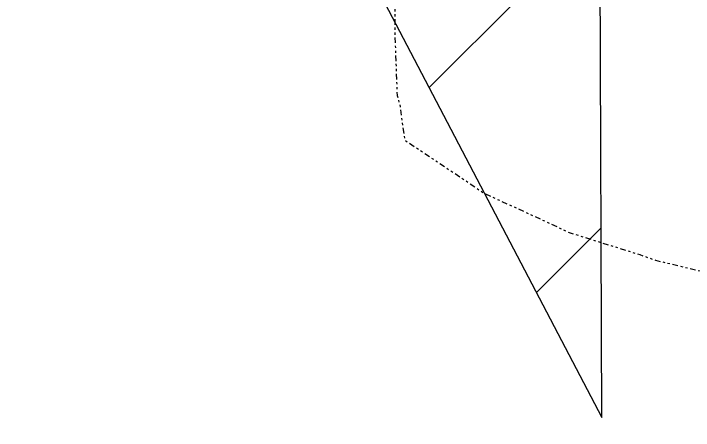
# Model space of a CAD drawing. Header units: feet. Extents: x 2175025 to 2179063, y 467811 to 470338.
# Drawn here: x 2176368.22 to 2176399, y 469854.15 to 469873.03 of the extents above; entities that cross this region are included whole.
import ezdxf

# ---------------------------------------------------------------- set-up
doc = ezdxf.new("R2010")
doc.units = ezdxf.units.FT
doc.header["$LTSCALE"] = 0.5
doc.header["$MEASUREMENT"] = 0
doc.linetypes.add('DIVIDE', pattern=[1.25, 0.5, -0.25, 0, -0.25, 0, -0.25])
doc.layers.add('EC', color=35, linetype='DIVIDE')
doc.layers.add('wetlands_formatted', color=70, linetype='CONTINUOUS')

msp = doc.modelspace()

# ---------------------------------------------------------------- hatches: boundary and pattern name
at = {"layer": 'wetlands_formatted'}
h = msp.add_hatch(dxfattribs=at)
h.set_pattern_fill('ANSI31', color=5, scale=80, style=0)
h.paths.add_polyline_path([(2176421.284, 470047.778), (2176449.3, 470073.028), (2176475.814, 470056.275), (2176486.278, 470042.214), (2176485.605, 470049.28), (2176485.082, 470054.276), (2176479.586, 470060.508), (2176471.739, 470066.477), (2176464.452, 470070.385), (2176452.501, 470076.699), (2176445.204, 470079.727), (2176438.749, 470079.809), (2176414.563, 470070.14), (2176408.022, 470063.474), (2176403.513, 470055.021), (2176393.666, 470042.235), (2176387.994, 470034.678), (2176384.417, 470030.321), (2176379.562, 470017.765), (2176373.741, 469998.472), (2176373.561, 469984.388), (2176374.202, 469965.599), (2176372.147, 469942.443), (2176368.899, 469917.835), (2176368.372, 469905.344), (2176394.862, 469854.737), (2176394.625, 469915.357), (2176397.055, 469971.372), (2176406.293, 470019.275)])

# ---------------------------------------------------------------- linework, layer by layer
at = {"layer": 'EC', "color": 43, "elevation": 440, "flags": 128}
msp.add_lwpolyline([(2176314.308, 469947.576), (2176315.347, 469949.962), (2176316.661, 469952.561), (2176317.603, 469954.188), (2176319.319, 469956.639), (2176320.78, 469958.086), (2176321.531, 469958.678), (2176321.827, 469958.604), (2176323.264, 469958.529), (2176324.794, 469956.524), (2176329.778, 469950.754), (2176331.816, 469948.408), (2176336.417, 469943.555), (2176339.982, 469939.802), (2176343.128, 469936.683), (2176348.959, 469930.848), (2176349.873, 469929.967), (2176352.307, 469927.574), (2176356.618, 469923.253), (2176357.957, 469921.885), (2176363.339, 469916.424), (2176366.545, 469913.097), (2176370.006, 469909.353), (2176374.288, 469904.672), (2176376.096, 469902.421), (2176378.97, 469899.091), (2176381.307, 469896.2), (2176381.806, 469895.534), (2176382.705, 469893.731), (2176383.792, 469891.45), (2176383.912, 469891.014), (2176384.276, 469889.83), (2176384.416, 469888.937), (2176384.621, 469887.682), (2176384.646, 469887.5), (2176384.687, 469887.184), (2176384.826, 469885.579), (2176384.947, 469884.375), (2176385.018, 469883.771), (2176385.14, 469882.848), (2176385.223, 469882.09), (2176385.281, 469881.588), (2176385.429, 469880.421), (2176385.537, 469878.506), (2176385.569, 469878.112), (2176385.503, 469875.147), (2176385.492, 469874.229), (2176385.488, 469872.059), (2176385.56, 469870.024), (2176385.588, 469869.324), (2176385.724, 469868.823), (2176385.925, 469867.307), (2176388.84, 469865.36), (2176389.516, 469864.897), (2176392.829, 469863.378), (2176393.319, 469863.134), (2176396.574, 469862.111), (2176397.283, 469861.857), (2176400.212, 469861.159), (2176401.334, 469860.847), (2176403.817, 469860.301), (2176405.405, 469859.901), (2176407.443, 469859.385), (2176409.435, 469858.825), (2176411.145, 469858.244), (2176413.354, 469857.414), (2176415.021, 469856.593), (2176416.172, 469856.462), (2176417.618, 469855.955), (2176418.245, 469855.854), (2176419.815, 469853.772), (2176420.456, 469852.733), (2176422.479, 469845.883), (2176422.633, 469845.779), (2176423.044, 469845.391), (2176423.768, 469845.002), (2176424.053, 469844.84), (2176425.055, 469844.301), (2176425.081, 469844.288), (2176425.16, 469844.243), (2176425.82, 469843.773), (2176426.157, 469843.508), (2176426.446, 469843.272), (2176426.772, 469842.964), (2176426.969, 469842.466), (2176427.207, 469841.81), (2176427.253, 469840.905), (2176427.259, 469840.814), (2176427.255, 469840.708), (2176427.093, 469839.909), (2176426.936, 469839.169), (2176426.872, 469839.027), (2176426.765, 469838.723), (2176426.646, 469838.148), (2176426.6, 469837.661), (2176426.489, 469837.239), (2176426.451, 469836.681), (2176426.219, 469836.482), (2176426.175, 469836.444), (2176425.674, 469836.008), (2176425.578, 469835.902), (2176425.325, 469835.666), (2176429.633, 469828.865), (2176430.949, 469826.122), (2176432.198, 469823.262), (2176435.009, 469816.92), (2176437.437, 469811.388), (2176438.77, 469807.693), (2176441.366, 469800.102), (2176441.949, 469798.419), (2176442.239, 469797.596), (2176444.607, 469789.102), (2176445.655, 469785.505), (2176447.037, 469779.768), (2176448.707, 469773.861), (2176449.555, 469770.44), (2176452.485, 469762.192), (2176452.861, 469761.176), (2176453.979, 469759.491), (2176458.712, 469752.118), (2176458.895, 469751.753), (2176459.29, 469750.875), (2176459.353, 469749.698), (2176459.344, 469749.59), (2176459.333, 469749.457), (2176459.142, 469748.284), (2176459.138, 469747.337), (2176459.09, 469746.99), (2176459.137, 469746.541), (2176459.24, 469745.713), (2176459.424, 469745.204), (2176459.632, 469744.455), (2176460.181, 469743.285), (2176460.224, 469743.213), (2176460.322, 469743.051), (2176461.1, 469741.994), (2176461.397, 469741.576), (2176462.857, 469739.624), (2176463.446, 469738.871), (2176463.98, 469738.151), (2176465.51, 469736.321), (2176466.558, 469735.128), (2176467.664, 469733.857), (2176469.548, 469731.791), (2176469.881, 469731.414), (2176470.089, 469731.188), (2176470.338, 469730.917)], dxfattribs=at)
at = {"layer": 'wetlands_formatted', "color": 5}
msp.add_lwpolyline([(2176403.513, 470055.021), (2176393.666, 470042.235), (2176387.994, 470034.678), (2176384.417, 470030.321), (2176379.562, 470017.765), (2176373.741, 469998.472), (2176373.561, 469984.388), (2176374.202, 469965.599), (2176372.147, 469942.443), (2176368.899, 469917.835), (2176368.372, 469905.344), (2176394.862, 469854.737), (2176394.625, 469915.357), (2176397.055, 469971.372), (2176406.293, 470019.275)], dxfattribs=at)

doc.saveas('drawing.dxf')
